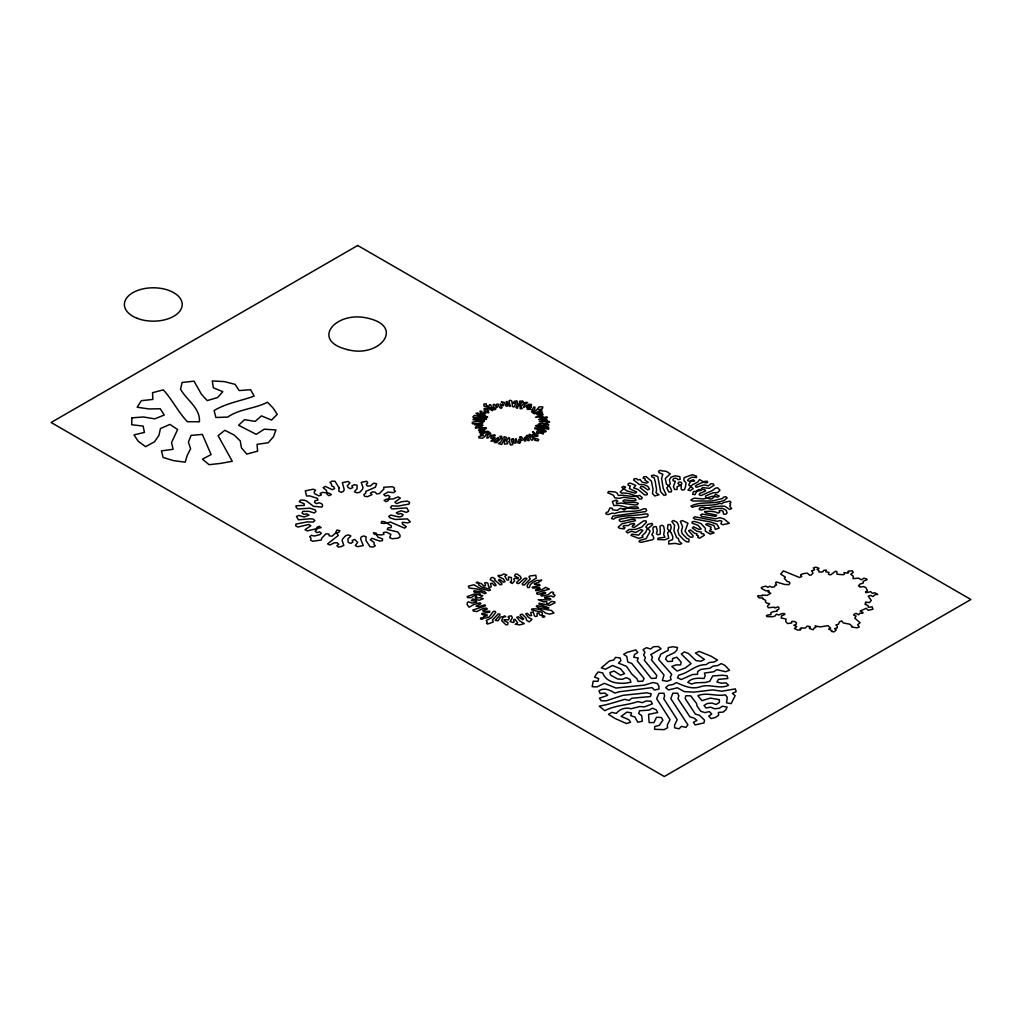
<?xml version="1.0" encoding="UTF-8"?>
<svg xmlns="http://www.w3.org/2000/svg" width="1022" height="1022" viewBox="0 0 1022 1022"><rect width="100%" height="100%" fill="white"/><g stroke="black" fill="none" stroke-linecap="round" stroke-linejoin="round"><path stroke-width="1.5" d="M347.748 349.652C379.366 358.352 405.134 326.606 368.048 318.264C335.638 310.151 309.794 340.85 347.748 349.652M671.186 532.718L672.77 536.729L672.617 539.514L668.72 541.175L668.682 543.972L675.223 543.41L679.796 544.33L681.738 543.5L679.119 541.302L678.404 538.53L676.641 537.572L673.932 530.852L674.609 525.308L671.85 521.463L673.524 520.466L677.062 522.319L678.365 525.014L678.838 527.786L677.842 530.507L678.889 534.659L683.424 539.578L686.465 541.749L688.866 541.916L688.956 539.22L686.937 538.441L682.121 533.586L681.431 530.827L682.594 526.739L680.358 521.348L682.364 520.556L687.959 523.213L685.021 531.146L687.665 535.017L690.54 537.265L692.903 536.984L692.993 535.579L688.572 530.725L690.591 529.945L694.743 533.369L697.055 533.803L696.608 535.17L698.55 536.013L697.732 537.329L699.572 538.236L704.401 535.221L703.57 533.906L701.207 533.599L701.437 532.207L696.927 531.236L692.341 527.991L693.542 526.777L698.895 529.409L701.207 529L698.077 525.308L692.086 523.111L692.277 521.718L694.666 521.476L700.875 523.43L705.384 528.374L705.308 531.146L710.137 534.097L714.11 532.871L712.628 531.759L710.213 531.81L709.46 530.482L711.491 529.728L710.482 528.451L711.082 527.097L705.627 524.516L707.467 523.609L713.905 525.449L715.374 529.409L719.156 528.067L716.844 524.171L710.673 521.999L694.653 518.997L693.338 517.822L694.947 516.774L717.674 521.322L719.667 520.53L721.851 521.143L720.919 523.877L722.848 524.72L729.299 523.29L724.023 518.933L719.744 517.681L715.528 518.831L701.718 516.378L700.504 515.165L701.986 514.066L715.77 516.417L716.639 515.114L705.436 512.827L704.592 511.524L709.064 511.281A17.144 9.901 0 0 1 716.103 512.188L717.866 513.146L719.731 512.252L719.092 510.898L721.328 510.361L723.078 511.319L723.499 514.104L725.927 514.155L727.076 512.929L726.157 510.182L722.477 508.368A21.015 12.136 0 0 0 715.298 508.879C709.651 511.268 704.873 504.881 699.418 508.253L699.367 509.659L701.731 509.978C709.064 507.27 716.971 505.852 724.815 506.235L729.606 509.39L731.65 508.637L729.734 506.133L730.551 504.817L729.772 503.501L731.049 502.313L729.797 501.112L723.333 502.62L722.043 503.795L719.731 503.373C710.903 506.708 701.13 503.974 692.29 507.27L690.936 506.107C701.207 500.767 713.765 504.868 724.496 500.231L727.14 497.893L725.837 496.718L723.538 497.152L722.58 498.442L711.912 501.036L692.635 500.972L690.795 500.065L694.142 498.136L703.468 498.979L712.411 496.27L717.712 497.114L719.245 496.028L715.502 494.367L712.551 498.557L710.354 499.145L705.921 497.446L705.448 496.066L713.101 492.757L717.61 492.617L719.948 490.202L717.687 487.737L715.413 488.222L712.538 490.471L701.054 495.581L699.086 494.763L699.827 493.434L705.665 490.943L704.758 489.653L699.252 489.449L697.311 490.33L694.998 494.661L692.635 494.341L693.414 491.633L700.734 490.547L702.421 487.596L709.255 488.337L714.02 485.284L713.394 483.943L711.005 483.725L708.361 485.897L704.26 484.888L696.148 487.315L695.343 485.999L696.876 484.926L705.052 481.311L707.505 481.324L707.48 482.742L705.014 482.703L699.546 479.548L697.758 482.077L692.341 484.824L687.972 490.113L690.157 490.701L693.197 488.554L688.7 484.888L691.166 480.557L693.21 479.752L694.564 480.94L689.454 481.336L687.538 480.468L688.394 479.165L691.856 477.21L696.506 477.53L696.455 476.124L692.277 474.745L684.114 477.644L683.82 480.34L686.005 482.793L685.455 486.932L684.421 489.653L682.108 490.062L681.112 488.784L681.252 486.076L677.982 483.559L678.608 482.205L681.022 482.154L681.866 483.457L681.265 484.811L677.049 486.842L677.037 489.564L674.622 489.41L673.421 486.702L675.325 481.298L673.089 480.774L672.974 479.382L674.328 478.219L676.73 478.373L677.829 479.612L680.205 479.344L679.783 476.597L675.146 475.805L671.007 477.185L669.384 479.765L670.228 483.917L666.753 487.916L668.771 491.914L671.198 491.965L671.607 490.586L669.704 486.549L666.421 484.058L665.271 478.5L670.279 473.825L668.541 472.854A5.889 3.398 0 0 0 662.486 471.001L660.353 470.324L658.526 471.244L658.96 472.611L662.844 474.272L661.592 478.373L663.125 488.069L666.165 494.75L664.057 495.427L660.646 491.774L657.81 476.571L653.735 475.102L651.436 475.537L651.895 476.916L654.067 477.53L655.255 481.669L656.597 489.934L655.983 492.668L658.947 494.789L654.744 495.964L652.458 493.549L653.032 489.436L651.41 481.158L646.147 476.635L643.732 476.776L643.055 478.117L645.15 478.833L645.023 480.225L648.267 482.218L646.441 483.138L641.969 482.052L640.181 479.51L637.907 479.982L636.77 478.756L634.343 478.666L633.602 479.995L639.299 484.466L644.001 484.683L647.769 486.344L649.494 488.963L647.756 489.934L643.349 486.753L640.998 486.434L640.142 487.737L647.258 493.358L647.118 494.75L644.729 494.993L637.754 489.308L633.589 487.928L635.761 485.437L630.012 482.984L628.096 483.84L628.185 485.246L630.306 485.91L629.437 488.618L636.732 492.042L635.326 493.179L626.665 490.803L621.798 487.277L623.561 486.319L625.643 487.034L620.201 491.991L621.619 493.128C627.419 492.553 633.627 494.507 638.533 497.663L639.21 499.004L641.637 498.94L642.186 497.586L639.504 495.338C632.516 498.276 625.541 494.303 618.412 495.453L616.905 492.885L615.129 491.952L608.627 491.454L607.707 492.757L613.507 495.261L614.72 497.855L619.319 498.34L623.803 497.292L635.467 498.915L635.991 500.282L633.768 500.831L624.225 499.911L622.909 501.087L624.621 502.07L636.527 502.569L638.316 503.514L637.179 504.74L634.79 504.983L620.98 503.028L616.662 503.667L616.292 502.287L617.825 501.202L616.33 500.103L612.37 501.495L613.839 505.583C622.794 504.14 630.255 510.63 638.584 508.138L637.421 506.912L630.191 507.065L623.203 509.646L625.106 509.595L620.431 508.279L617.224 510.361L612.51 509.748L612.293 508.356L610.019 507.883L608.179 511.792L606.174 512.571L605.957 513.964L608.167 514.539L612.331 513.121L614.618 513.555C623.752 509.684 634.815 513.3 643.694 508.777L646.108 508.93L646.607 510.297L645.623 511.575L613.072 516.059L611.526 518.601L613.762 519.138L615.078 517.962C624.927 514.999 635.428 516.046 645.227 513.913L647.641 514.066L648.178 515.433L647.233 516.71L640.5 517.796L628.543 517.515L619.447 519.342L619.319 520.747L621.133 521.667L632.337 519.265L634.764 519.342L635.505 520.671L622.245 523.673L618.233 527.109L619.447 528.323L624.11 528.898L625.004 527.595L622.998 526.815L623.944 525.525L628.658 525.615L629.68 524.337L634.049 523.341L634.649 524.695L632.695 525.525L632.209 526.892L634.496 527.365L643.528 520.926L645.942 520.837L646.441 522.204L641.842 527.045L635.837 529.319L628.939 529.498L626.141 531.785L627.585 532.909L631.443 531.274L635.748 532.449L640.896 529.575L642.864 530.38L638.597 535.158L631.954 534.11L631.034 535.4L638.724 538.39L643.042 537.125L642.084 535.847L645.751 532.296L646.824 529.562L652.56 524.733L651.998 523.379L647.756 524.414L645.866 526.994L650.005 530.763L649.698 532.143L646.083 538.658L639.593 540.472L639.082 541.839L641.356 542.324L652.355 539.769L653.812 538.658L653.173 535.937L651.793 534.787L653.339 532.13L652.905 528.004L653.837 526.713L656.265 526.675L657.287 530.801L656.38 533.535L657.555 534.762L659.88 534.365L660.34 532.999L660.008 526.062L661.962 525.244L663.648 526.241L664.466 530.392L663.661 534.557L664.952 537.24L658.015 538.185L657.746 539.578L664.824 539.782L668.72 538.185L667.545 532.705L670.458 530.124L671.211 527.378L670.419 524.631L668.005 524.618L667.443 528.783L671.186 532.718M719.36 699.661L719.347 702.459L716.09 704.503L712.002 703.085L707.275 703.468L704.005 705.461L705.985 707.978L710.597 707.186L714.57 708.757L719.271 708.259L722.528 706.202L727.115 707.083L725.901 709.779L723.18 712.053L718.415 712.462L718.645 715.259L715.566 717.406L711.197 718.581L708.783 716.154L711.746 713.969L709.357 711.58L704.924 712.628L700.76 711.248L697.093 706.125L696.506 703.392L690.719 695.829L685.941 695.701L685.11 698.46L695.356 714.046L699.546 715.374L704.503 720.114L703.992 722.873L695.113 724.93L693.427 722.298L696.953 720.433L694.168 718.159L689.939 716.818L677.956 698.601L678.864 695.867L677.612 693.184L672.795 693.248L670.841 698.69L687.895 724.828L685.903 727.37L681.38 726.361L679.132 728.814L674.648 727.83L674.558 725.032L677.241 719.68L663.738 698.703L664.619 695.969L663.917 693.197L659.075 693.286L656.609 698.665L670.036 719.68L667.302 724.968L667.57 727.715L664.172 729.644L654.565 729.299L654.744 726.527L659.203 725.39L662.895 720.178L661.362 717.508L656.546 717.252L653.978 722.554L649.136 722.618L648.548 714.34L657.657 712.564L656.239 709.894L652.47 708.195L649.034 710.149L639.619 710.724L638.699 713.458L641.714 715.63L642.301 721.213L637.779 722.209L634.866 716.946L630.625 715.643L631.57 712.909L626.959 712.104L621.146 716.384L628.786 719.692L630.574 722.298L626.345 723.512L614.963 718.428L608.46 714.327L611.871 712.385L616.33 713.394C619.651 708.923 625.783 707.122 631.059 708.744L639.785 706.534L644.55 706.854L652.432 703.839L650.925 701.181L646.121 700.99L642.263 702.638L637.856 701.577C627.086 705.436 615.231 705.078 604.781 710.686L599.237 706.151C607.886 704.631 616.138 701.922 624.697 699.316L629.067 700.466L631.788 698.218L650.401 696.557L651.206 693.797L646.683 692.814L622.858 695.343L606.059 700.862L601.179 700.811L599.467 698.192L607.72 695.33L604.883 693.082L600.093 693.516L598.969 690.808C604.245 687.18 610.16 690.157 614.912 693.095L619.179 691.766L652.1 687.627L654.476 690.067L658.934 689.032L658.922 686.235L657.504 683.577L653.032 682.504L644.499 685.11L615.985 688.036L604.334 683.309L596.989 686.912L592.185 686.72L593.182 681.201L597.998 681.329L598.649 678.582L594.6 677.126L596.145 674.494L598.164 671.952L602.712 672.923C606.608 683.807 621.223 684.625 630.932 682.159L629.986 679.426L626.32 677.65L622.436 679.285L617.633 679.017L610.683 675.184L609.917 672.45L614.107 671.045L620.495 675.197L624.557 673.677L620.392 668.733L612.561 665.501L605.509 669.218L601.306 667.851L609.393 661.004L613.813 659.957L615.512 657.363L620.188 657.951L620.865 660.697L618.502 663.125L626.435 666.293L631.762 674.022L636.923 678.71L637.984 681.418L642.774 681.163L644.128 678.519L631.8 663.495L627.776 661.962L626.754 656.431L623.663 654.284L627.138 652.343L635.786 649.928L637.817 652.458L634.547 654.489L633.742 657.197L638.29 658.053L637.204 660.761L651.321 678.442L656.111 678.225L656.776 675.453L644.358 660.289L645.38 657.542L643.643 654.936L644.971 652.228L643.055 649.66L646.415 647.692L650.631 649.008L653.492 646.76L658.309 646.492L661.068 648.753L650.822 654.617L652.521 657.21L651.461 659.918L664.006 674.98L662.358 680.473L666.996 681.265L671.071 679.758L670.355 676.998L671.722 674.328L658.551 659.458L660.889 654.067L668.184 650.388L668.273 647.59L672.885 646.747L677.535 647.539L676.743 650.299L674.29 652.713L666.804 656.277L665.603 658.998L667.634 661.541L672.425 661.336L672.54 658.564L676.705 657.248L679.055 659.714L681.176 662.179L680.588 664.913L675.81 664.939L671.799 666.446L677.075 671.058L685.162 667.992L691.076 663.636L681.304 654.054L684.395 651.908L688.419 653.467L696.033 660.595L700.734 661.234L704.413 659.407L695.433 653.032L699.176 651.397L710.89 656.111L717.533 660.071L714.071 662.026L709.306 662.499L706.176 664.619C695.599 664.313 688.828 672.987 678.825 675.108L677.458 677.79L681.252 679.528L692.661 674.482L697.477 674.316L697.707 671.543L700.785 669.448L710.06 668.209L713.088 666.076L717.802 665.539L721.277 663.597L724.917 665.424L729.58 670.266L725.543 671.709L716.844 669.64L713.752 671.761L704.413 673.051L705.18 675.785L704.107 678.48C698.486 678.123 691.881 677.624 687.755 682.249L691.524 684.012L695.867 682.76L705.474 682.479L709.805 681.24L712.73 675.925L722.247 675.248L727.038 675.746L727.868 678.506L718.389 679.375L716.933 682.019L721.328 683.194L726.157 682.875L728.507 685.289C719.807 689.454 710.584 683.871 701.475 686.401C692.328 689.978 684.574 686.158 676.411 682.594L672.91 684.51L668.311 685.34L665.705 687.678L668.465 689.939L677.382 687.793L684.344 691.639L693.989 692.124L712.666 689.876L721.813 691.242L735.316 688.866L736.159 691.613L732.416 693.389L735.163 695.688L731.126 703.634L726.527 702.842L727.268 697.374L725.403 694.845C716.192 696.672 706.956 692.035 697.834 695.675L701.948 700.67L710.418 698.077L719.36 699.661M844.287 572.588L844.364 574.262L843.137 574.722L838.347 574.364L836.954 574.121L836.865 571.656L835.677 571.17L830.745 574.798L829.315 574.658L828.395 574.006L829.034 572.422L825.776 571.771L826.287 570.123L823.77 570.314L822.825 571.886L818.954 572.013L818.737 570.34L817.051 569.497L819.056 568.296L815.76 567.159L813.269 567.925L814.547 569.42L814.138 570.225L811.519 570.736L813.039 573.074L811.021 575.182L809.565 575.143L807.354 573.15L803.662 573.585L801.12 574.377L800.622 575.169L801.81 576.523L799.523 577.494L783.325 570.876L780.667 574.109L785.343 577.072L784.308 578.439L787.413 581.646L788.856 581.697L789.917 583.23L788.907 584.648L784.755 584.495L776.401 581.991L775.609 582.693L776.477 585.095L775.034 585.172L774.676 586.807L771.866 587.203L769.796 586.232L767.803 587.318L765.797 586.13L762.016 587.126L761.211 587.816L761.786 588.583L765.836 590.818L768.685 590.524L769.119 591.329L768.046 591.891L770.754 593.335L767.139 595.404L762.182 595.021L762.08 595.864L757.826 595.749L757.826 596.593L759.308 597.934L762.872 597.972L762.616 598.803L765.67 600.336L765.376 601.894L766.922 603.197L769.668 603.683L767.343 606.199L768.416 607.745L774.395 607.183L774.817 607.988L778.1 606.851L778.917 607.541L778.892 609.061L776.809 610.236L777.32 611.015L772.517 611.871L770.729 612.881L771.137 614.541L767.279 615.167L766.411 615.832L766.998 616.598L772.172 616.764L774.88 616.164L776.452 614.171L778.802 615.04L782.009 613.519L784.755 613.66L784.768 614.49L781.715 615.755L781.166 618.003L786.059 619.013L785.701 621.465L787.489 623.548L791.565 622.998L791.718 621.427L794.567 621.465L796.457 622.679L796.215 624.314L793.851 625.26L796.79 626.575L794.426 628.53L797.671 630.037L800.456 630.012L800.903 629.207L800.06 628.53L801.095 627.942L805.285 628.083L807.214 626.077L809.782 626.537L810.408 627.304L809.258 627.802L809.692 628.607L813.218 629.718L814.087 628.121L815.952 627.367L815.083 625.937L820.283 626.908L827.846 625.681L830.656 628.121L828.599 629.143L831.908 630.625L831.474 631.43L834.041 631.928L836.277 629.859L834.591 628.645L837.184 627.904L837.286 626.231L835.894 624.966L838.5 624.225L839.343 621.964L841.591 620.916L843.354 622.947L849.972 624.263L851.811 626.103L851.556 626.933L856.858 627.84L859.31 627.01L857.586 624.736L860.077 622.743L854.826 618.182L856.066 616.036L853.728 615.244L853.958 614.414L855.938 613.328L858.684 614.797L859.694 613.238L862.594 613.328L863.066 612.536L860.192 611.028L866.209 608.282L868.125 610.275L872.954 609.24L872.136 606.864L868.189 607.247L868.125 605.599L864.944 604.296L865.787 603.606L865.315 602.814L865.775 602.022L869.428 602.635L871.255 600.387L868.24 596.184L870.795 595.404L872.903 596.567L875.164 594.6L877.668 594.472L874.921 592.811L872.111 593.233L870.897 591.712L865.851 592.671L865.532 591.853L867.423 590.678L865.889 587.586L863.705 586.59L859.655 587.037L859.719 586.194L858.391 585.862L860.115 584.073L863.283 583L863.207 581.326L867.103 579.602L866.528 578.835L863.884 578.197L861.278 579.793L858.569 578.145L853.025 578.631L853.319 576.191L850.751 574.287L853.217 572.409L852.425 570.876L848.337 571.081L847.787 571.86L848.643 572.537L847.762 573.201L844.287 572.588M504.306 619.715L504.306 620.724L508.1 622.692L507.691 624.621L506.005 624.864L501.585 620.622L503.322 616.56L504.638 615.883L505.788 616.662L500.512 617.033L498.072 620.763L495.261 620.367L499.899 615.052L499.847 614.056L498.136 613.928L492.463 620.073L493.243 622.002L487.558 624.072L486.536 623.267L487.302 622.385L486.268 620.533L491.659 617.633L495.248 613.098L495.734 612.14L494.929 611.258L493.256 611.526L489.257 616.956L486.28 617.952L480.71 617.94L480.493 618.936L482.09 619.319L483.227 618.566L483.713 616.33L487.072 615.896L487.124 614.899L482.218 614.541L481.681 613.596L489.73 612.191L489.691 611.194L483.189 611.399L482.857 610.415L487.302 609.01L486.536 608.116L483.125 608.448L476.661 611.565L473.339 611.015L472.828 610.057L485.399 605.842L485.054 604.858L479.037 606.544L475.971 606.187L480.966 603.67L480.123 602.801L473.889 604.5L469.098 607.221L467.131 604.551L467.348 602.571L468.357 601.754L472.113 603.121L476.84 601.984L476.137 601.064L471.359 600.668L472.816 598.994L479.356 600.233L483.24 598.688L480.263 597.678L475.69 598.074L475.281 597.104L476.763 596.593L476.06 595.673L474.361 595.519L471.065 597.729L467.629 597.589L467.182 596.618L474.297 594.012L482.703 595.596L481.413 596.286L480.225 595.545L479.957 593.284L475 592.402L473.748 591.7L474.221 590.742L480.672 591.802L484.747 593.641L486.217 593.118L484.428 591.521L477.146 589.004L469.098 588.033L468.408 586.117L474.029 584.763L479.88 588.289L488.989 590.678L490.343 590.052L489.857 589.094L481.988 587.19L478.666 584.916L478.628 582.642L477.312 581.965L476.163 582.732L481.362 583.6L483.968 586.13L485.539 585.708L484.747 582.783L486.459 582.642L487.852 583.23L488.823 587.165L490.522 587.343L491.237 586.436L490.534 583.485L492.182 583.179L494.597 585.772L496.143 585.325L493.741 581.633L490.177 579.678L491.135 577.775L492.77 577.43L495.146 578.874L494.456 579.793L500.026 584.712L501.738 584.546L501.84 583.549L498.493 580.113L499.528 579.321L503.565 582.272L505.009 581.722L503.424 578.925L498.34 576.395L498.136 575.412L501.368 575.373L503.795 573.955L506.797 574.888L504.842 576.267L506.938 580.036L508.649 579.947L508.419 576.983L511.46 577.519L511.37 581.492L510.131 582.195L512.226 583.473L514.641 580.866L513.747 578.963L514.935 578.235L518.077 578.835L518.41 577.852L514.475 575.961L515.522 574.109L517.247 574.121L520.287 576.306L521.182 578.235L516.621 582.399L517.106 583.358L518.818 583.524L524.363 578.503L525.845 577.992L526.994 578.733L522.165 583.984L522.689 584.942L524.427 584.929L530.239 578.874L528.987 577.021L529.537 576.076L535.771 575.22L536.231 578.133L528.783 582.872L527.058 585.683L527.684 587.612L529.396 587.446L530.38 584.533L533.19 582.055L537.342 580.253L540.957 580.994L541.711 580.1L540.012 580.279L538.837 582.412L534.148 583.588L534.762 584.52L539.693 584.507L539.935 585.504L532.13 587.241L532.871 588.148L539.539 587.561L540.114 588.493L535.528 589.796L535.835 590.78L542.145 589.566L545.544 587.343L549.414 589.081L537.93 592.428L536.576 593.054L537.048 594.012L538.658 594.382L544.407 592.236L545.71 592.888L540.804 595.353L541.941 596.107L548.329 594.612L551.101 592.223L552.813 592.057L553.707 592.913L552.915 593.795L555.087 595.341L553.477 597.091L551.152 595.915L544.624 597.231L544.803 598.215L549.823 598.317L550.832 599.122L549.798 599.927L538.236 599.71L543.653 601.907L546.719 601.562L546.808 603.555L548.507 603.772L551.586 601.37L554.844 601.856L554.869 602.865L549.747 605.369L538.964 603.172L538.977 604.168L548.84 607.809L547.639 608.524L537.023 605.561L536.243 606.455L537.47 607.157A7.218 4.165 0 0 0 541.801 608.703L551.51 610.504L554.001 613.021L549.606 614.12L545.62 613.226C542.286 609.597 536.461 608.205 531.67 609.023L531.836 610.019L541.251 612.063L542.299 612.855L542.427 617.058L544.151 617.16L544.828 616.24L539.744 614.925L538.76 613.021L537.048 613.174L537.138 616.151L535.579 616.573L534.404 615.844L533.241 611.923L530.635 612.574L531.606 615.512L529.907 615.691L527.148 613.251L525.678 613.788L528.425 617.416L531.989 619.383L529.307 621.849L526.764 620.495L525.768 617.646L522.242 614.209L520.594 614.49L520.121 615.461L523.698 618.847L522.74 619.677L518.333 616.803L516.774 617.237L519.623 620.839L524.26 623.624L519.751 624.889L515.203 624.212L517.643 622.82L514.973 619.281L513.568 619.856L514.194 621.823L512.955 622.513L510.106 621.517L512.38 617.799L511.358 615.883L508.534 616.292L508.19 617.275L509.352 618.016L508.419 619.869L504.306 619.715M339.061 487.737L338.857 491.224L341.207 492.323L343.596 491.237L344.197 489.525L342.383 482.652L348.068 481.451L349.946 482.818L347.301 485.897L348.132 487.571L350.457 488.682L352.756 487.545L351.862 485.884L354.161 484.747L357.074 485.22L357.112 488.669L354.366 491.786L356.819 492.808L359.718 492.323L362.542 489.231L363.002 487.507L361.2 482.371L366.719 481.247L367.677 482.908L366.272 484.454L367.409 486.076L370.424 485.897L373.873 483.125L376.633 483.853L375.355 487.226L365.787 491.403L365.85 493.141L363.896 494.482L364.496 496.194L367.396 496.705L371.982 494.648L370.475 493.128L372.57 491.863L375.521 492.259L376.518 493.907L379.481 493.549L383.876 489.001L383.723 487.251L392.525 486.702L394.479 488.031L393.917 489.755L395.463 491.25L393.572 492.617L387.977 492.067L383.761 494.52L385.32 496.015L388.105 495.325L389.982 496.692L388.628 498.263L388.411 500.499L386.112 501.687L384.093 500.346L386.431 499.196L393.227 498.902L398.133 496.896L400.33 498.11L394.85 502.211L396.638 503.616L401.595 501.738L407.395 501.087L409.592 502.3L409.17 504.025L397.788 506.158L391.784 505.788L390.532 507.372L391.848 508.943L406.756 507.896L408.685 511.204L406.437 512.367L401.186 510.783L396.332 512.712L398.095 514.13L400.969 513.568L403.179 514.756L401.914 516.353L399.091 516.979L390.8 515.062L388.692 516.327L390.021 517.886L395.373 519.495L407.318 518.895L410.359 521.859L407.855 522.842L402.259 522.319L402.451 524.069L406.322 526.713L404.559 528.131L390.404 522.063L384.119 523.481L381.117 523.085L381.819 521.361L384.809 521.795L391.426 525.921L391.056 527.646L388.041 527.786L387.223 529.473L397.75 531.964L400.011 535.094L400.036 536.844L398.018 538.147L392.231 538.735L389.74 537.751L390.864 534.314L386.227 532.066L383.352 532.615L383.927 534.34L381.091 534.94L374.499 534.365L373.337 532.756L376.275 533.165L377.693 537.023L382.522 538.913L382.458 540.664L379.494 541.021L371.944 538.313L370.36 539.795L374.154 542.516L373.975 544.266L375.291 545.837L373.03 547L370.028 546.77L365.863 540.28L366.132 536.793L363.474 535.937L361.149 537.061L360.523 538.773L363.27 545.556L357.559 546.706L355.286 545.556L357.713 542.363L354.672 539.437L352.181 540.434L352.858 542.133L350.75 543.385L348.234 542.427L347.863 539.003L350.865 535.975L348.502 534.876L345.755 535.617L342.881 538.671L342.089 540.357L343.839 545.403L341.45 546.476L338.652 547.14L336.838 545.735L338.729 544.368L337.337 542.81L334.309 542.823L329.876 545.007L327.564 543.883L338.256 535.477L335.983 531.759L336.928 530.06L339.841 530.635L338.831 532.309L335.344 533.292L332.048 536.205L329.11 535.784L328.969 534.046L325.98 533.791L321.662 538.275L321.304 540.012L312.579 541.302L310.535 540.012L311.071 538.287L309.679 536.742L311.455 535.324L314.214 536.052L319.733 534.672L321.355 533.203L319.554 531.798L316.871 532.615L315.121 531.197L316.616 529.677L316.846 527.429L319.145 526.253L321.163 527.595L307.2 530.903L305.003 529.703L310.829 525.742L308.759 524.465L297.849 527.071L295.716 525.832L295.92 524.094L307.226 521.872L313.269 522.076L314.865 520.594L313.269 519.099L310.292 518.78L298.424 519.802L296.457 516.506L298.884 515.458L304.134 517.004L308.938 515.19L306.881 513.9L303.981 514.385L302.039 513.044L302.844 511.358L308.836 511.332L314.227 512.929L316.015 511.524L315.146 509.85L309.819 508.19L297.939 509.007L296.265 507.551L295.933 505.813L304.275 505.405L304.083 503.667L299.216 501.725L300.468 500.128L303.496 500.09L306.281 500.78L313.499 506.312L321.866 507.116L322.697 505.43L321.713 503.782L319.234 502.773L316.603 503.642L314.469 502.402L315.07 500.691L317.931 500.128L317.51 498.391L309.589 495.887L306.562 496.015L305.284 490.879L313.192 489.193L315.645 490.215L314.252 491.774L314.444 493.511L318.877 495.862L321.406 494.904L320.142 493.319L322.684 492.361L329.301 493.243L331.345 494.571L329.02 495.734L327.04 494.38L326.491 490.471L323.105 487.609L325.315 486.408L332.303 489.704L334.628 488.58L333.811 486.894L331.537 485.744L331.498 483.994L330.004 482.473L331.971 481.145L334.999 481.247L339.061 487.737M513.082 438.796L513.785 442.948L515.829 443.114L514.858 439.69L516.097 438.642L517.439 442.603L519.495 443.344L520.517 442.296L518.729 441.389L518.831 439.332L522.216 440.341L520.492 440.75L521.028 439.217L519.585 437.365L520.045 436.713L521.258 436.713L524.72 441.108L525.845 440.852L524.452 437.531L525.653 437.454L527.94 440.661L529.14 440.648L528.706 438.63L526.1 436.33L526.93 435.193L529.933 437.352L531.236 440.035L532.424 440.15L533.152 438.208L535.324 439.703L534.774 440.329L538.147 440.827L538.773 439.486L531.849 437.058L528.936 434.823L529.588 434.235L533.101 435.998L537.764 436.42L537.866 435.717L532.718 434.209L533.701 433.788L533.573 431.603L532.488 431.948L535.707 433.967L538.735 433.788L536.422 432.357L536.806 431.693L543.397 434.043L543.091 432.676L536.882 429.815L542.541 430.658L544.803 432.153L546.272 431.348L543.781 429.84L534.876 427.758L534.864 429.023L539.463 427.771L548.673 429.227L548.763 427.86L547.728 427.503L542.963 427.503L535.566 425.867L537.176 425.178L543.781 426.57L548.495 425.982L548.61 424.59L547.588 424.207L543.627 425.522L538.39 424.053L542.363 423.057L545.096 424.347L543.666 423.785L549.517 422.15L549.261 421.473L539.297 421.588L547.358 420.464L546.463 419.403L538.786 419.518L545.607 418.458L547.409 417.564L547.051 416.899L540.434 417.934L541.762 415.916L542.874 416.171L542.567 416.848L535.49 417.232L543.155 414.459L542.58 413.846L537.01 414.766L536.946 414.063L542.401 412.773L542.35 412.07L538.862 412.16L534.94 413.744L533.088 413.297L541.481 410.806L541.826 410.141L538.402 409.669L542.273 408.851L542.835 406.935L539.246 406.782L536.205 410.41L532.488 412.185L531.466 411.815L534.608 409.796L534.966 407.114L533.765 407.05L532.411 409.694L531.197 409.758L530.942 409.068L527.173 409.234L528.847 409.49L531.044 406.615L531.453 407.114L528.808 406.96L527.339 407.982L526.483 407.484L528.297 405.721L531.683 405.006L531.21 404.367L528.808 404.252L523.417 407.51L524.542 404.878L527.556 402.489L525.244 402.464L523.136 404.163L520.236 407.382L520.121 408.711L522.229 408.672L519.84 406.079L521.412 402.809L523.468 402.08L522.536 400.943L519.444 401.327L520.198 401.876L517.234 408.378L515.867 407.395L517.796 403.46L516.902 400.816L514.002 401.454L516.123 403.051L513.951 406.96L512.316 406.462L512.226 404.38L513.121 402.923L514.296 403.102L512.048 403.077L511.92 401.173L510.297 400.202L508.994 400.956L510.297 406.296L509.122 406.13L507.193 401.454L506.133 401.799L507.334 405.938L506.299 406.296L504.229 402.361L501.253 401.953L502.696 402.923L503.705 405.657L500.09 404.201L501.585 404.699L500.703 406.168L502.172 407.114L501.317 408.378L499.503 407.523L498.251 404.124L496.334 404.303L497.446 406.999L496.526 407.459L494.418 404.354L493.243 404.533L493.243 406.615L495.964 408.915L494.852 409.771L491.352 406.935L490.79 404.904L489.627 404.699L488.695 406.526L486.255 405.134L486.331 403.856L483.955 403.971L483.917 406.041L490.292 407.816L492.987 410.141L492.285 410.703L489.104 408.736L484.339 408.391L483.917 409.055L488.682 410.435L487.315 411.457L488.005 412.901L488.925 412.428L484.147 411.074L484.454 410.397L485.22 410.946L484.134 412.377L485.948 413.22L485.08 413.706L481.822 412.811L481.847 411.406L480.033 410.997L480.442 413.655L485.105 415.443L479.484 414.587L477.798 412.888L476.022 413.335L478.475 415.494L484.109 416.721A2.593 1.495 0 0 0 487.66 417.18L486.28 416.337L483.074 417.589L474.438 415.379L473.135 416.529L472.892 417.206L474.029 417.436L486.651 418.943L483.751 419.672L473.697 418.471L473.033 419.812L484.53 420.796L483.495 421.805L477.389 421.166L478.309 421.038L472.279 422.316L472.368 423.696L473.556 423.811L482.678 422.789L482.537 423.491L474.591 424.794L483.023 425.152L476.354 426.404L475.307 427.63L475.805 428.269L481.975 426.762L482.512 427.388L479.625 428.793L479.292 428.116L486.038 427.643L486.446 428.307L484.786 429.317L478.833 429.802L478.526 430.479L479.548 430.85L484.926 431.08L480.429 431.872L479.446 432.28L479.906 432.932L487.558 431.233L489.078 431.821L480.583 434.158L480.481 434.848L483.674 435.295L478.82 436.586L479.024 437.978L482.601 438.144L485.463 435.972L485.833 434.593L489.679 432.894L490.713 433.264L487.532 435.244L486.804 437.965L488.005 438.042L490.624 435.053L495.223 435.589L494.686 434.95L491.186 436.739L490.739 438.106L491.71 438.515L494.099 437.148L495.133 437.518L490.918 441.223L493.294 441.031L498.161 437.518L498.762 438.119L497.625 440.112L494.418 441.9L494.38 442.603L496.679 442.564L501.636 437.608L501.764 436.241L499.758 436.42L502.428 438.834L500.678 442.156L498.455 443.574L501.725 444.468L504.191 439.179L503.808 437.148L504.753 436.701L506.439 437.569L504.383 442.219L504.51 444.148L507.742 443.74L506.567 441.146L508.279 437.901L509.454 437.748L509.531 441.095L508.509 441.76L509.608 441.785L510.425 444.992L512.763 444.659L511.281 439.256L513.082 438.796M131.927 417.845L131.685 424.743L143.144 426.072L144.409 432.434L133.984 434.887L138.226 441.287L145.571 446.678L154.45 441.836L158.921 435.487L160.428 428.601L169.933 424.398L177.624 429.534L171.555 442.577L173.076 449.297L161.45 450.881L163.06 457.46L173.459 460.615L185.212 462.187L187.269 455.288L190.603 448.786L188.418 442.117L191.088 435.385L202.356 434.401L211.094 454.56L202.445 459.185L209.076 464.678L220.739 463.388L232.275 461.28L218.108 435.666L224.853 430.288L234.102 435.014L240.247 440.904L241.409 447.789L246.749 454.087L257.621 451.175L257.046 444.353L268.237 442.743L273.474 436.726L275.927 429.943L264.2 429.189L256.241 434.35L238.599 425.267L244.526 419.659L255.181 421.383L261.415 415.877L271.507 420.055L277.243 414.383L273.181 408.148L267.496 402.221C254.721 408.838 239.493 408.838 227.727 417.065L215.885 417.487L214.109 410.537C226.539 403.026 240.77 400.994 254.171 396.102L250.607 389.727L239.135 390.57L235.086 384.336L224.367 381.602L212.257 380.951L213.33 387.772L222.809 391.682L217.609 397.532L207.262 400.586L201.538 394.415L194.001 381.168L182.108 382.471L180.549 389.229C186.668 400.151 200.338 407.97 199.443 421.754L187.384 421.728C178.16 412.122 172.411 399.743 163.303 389.867L152.534 392.691L152.853 399.436L141.381 400.662L137.165 407.203L148.803 408.953L160.237 408.749L164.248 415.047L154.731 418.841L143.361 416.976L131.927 417.845M357.7 245.484L51.1 422.495L664.3 776.516L970.9 599.505L357.7 245.484M137.101 318.302A28.91 16.684 0 0 0 182.133 305.68A28.91 16.684 0 0 0 140.666 289.469A28.91 16.684 0 0 0 137.101 318.302"/></g></svg>
